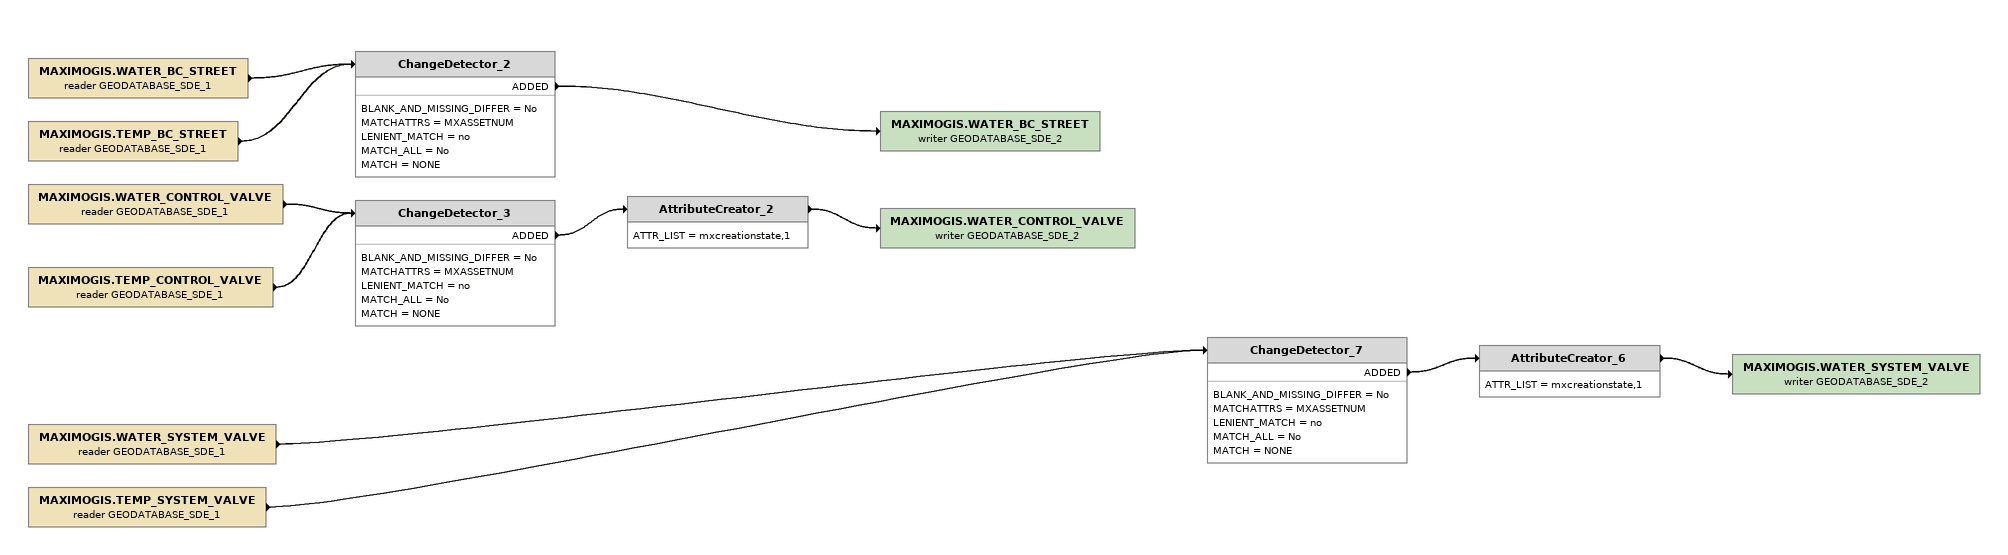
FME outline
MAXIMOGIS.WATER_BC_STREET (reader GEODATABASE_SDE_1)
    -> ChangeDetector_2
MAXIMOGIS.WATER_CONTROL_VALVE (reader GEODATABASE_SDE_1)
    -> ChangeDetector_3
MAXIMOGIS.WATER_SYSTEM_VALVE (reader GEODATABASE_SDE_1)
    -> ChangeDetector_7
MAXIMOGIS.TEMP_BC_STREET (reader GEODATABASE_SDE_1)
    -> ChangeDetector_2
ChangeDetector_2
    BLANK_AND_MISSING_DIFFER = No
    MATCHATTRS = MXASSETNUM
    LENIENT_MATCH = no
    MATCH_ALL = No
    MATCH = NONE
    ADDED -> MAXIMOGIS.WATER_BC_STREET (writer GEODATABASE_SDE_2)
MAXIMOGIS.WATER_BC_STREET (writer GEODATABASE_SDE_2)
MAXIMOGIS.TEMP_CONTROL_VALVE (reader GEODATABASE_SDE_1)
    -> ChangeDetector_3
ChangeDetector_3
    BLANK_AND_MISSING_DIFFER = No
    MATCHATTRS = MXASSETNUM
    LENIENT_MATCH = no
    MATCH_ALL = No
    MATCH = NONE
    ADDED -> AttributeCreator_2
AttributeCreator_2
    ATTR_LIST = mxcreationstate,1
    -> MAXIMOGIS.WATER_CONTROL_VALVE (writer GEODATABASE_SDE_2)
MAXIMOGIS.WATER_CONTROL_VALVE (writer GEODATABASE_SDE_2)
MAXIMOGIS.TEMP_SYSTEM_VALVE (reader GEODATABASE_SDE_1)
    -> ChangeDetector_7
ChangeDetector_7
    BLANK_AND_MISSING_DIFFER = No
    MATCHATTRS = MXASSETNUM
    LENIENT_MATCH = no
    MATCH_ALL = No
    MATCH = NONE
    ADDED -> AttributeCreator_6
AttributeCreator_6
    ATTR_LIST = mxcreationstate,1
    -> MAXIMOGIS.WATER_SYSTEM_VALVE (writer GEODATABASE_SDE_2)
MAXIMOGIS.WATER_SYSTEM_VALVE (writer GEODATABASE_SDE_2)
